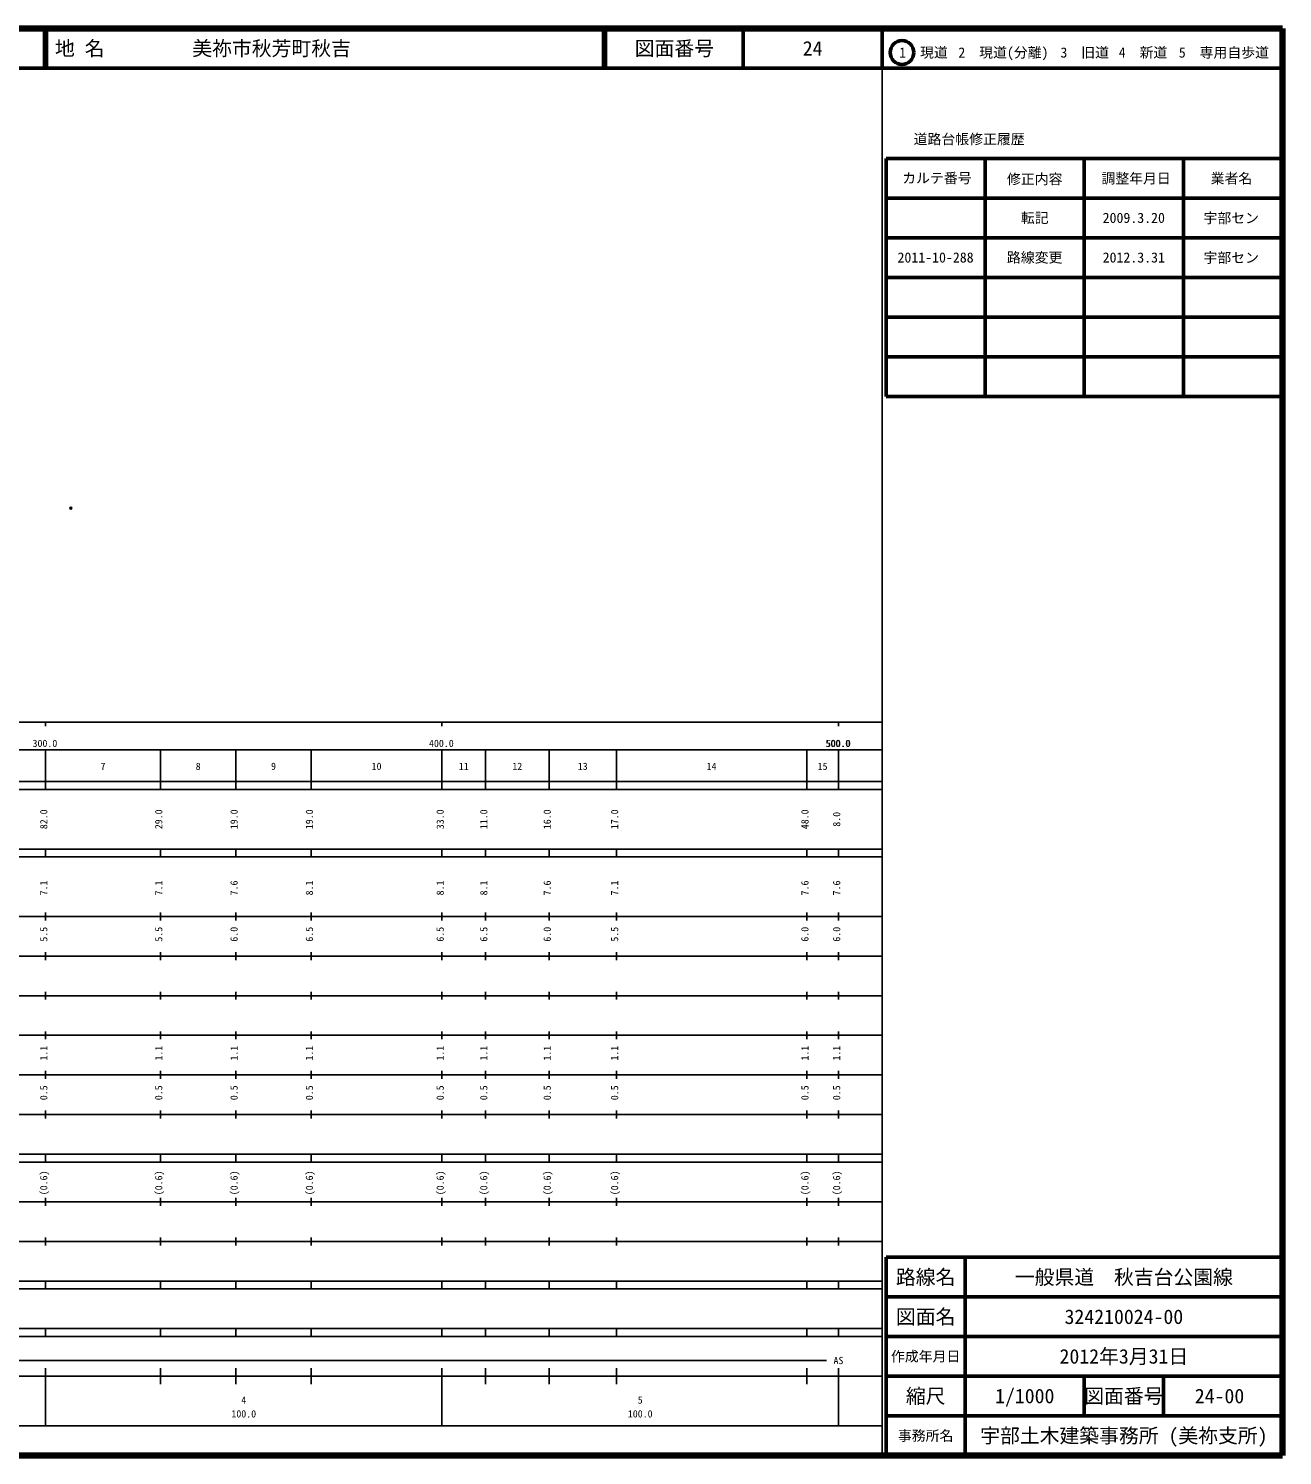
# Model space of a CAD drawing. Units: millimetres on the paper. Extents: x 40 to 680, y 20 to 380.
# Drawn here: x 363.7 to 680, y 20 to 380 of the extents above; entities that cross this region are included whole.
import ezdxf
from ezdxf.enums import TextEntityAlignment as Align

# ---------------------------------------------------------------- set-up
doc = ezdxf.new("R2010")
doc.units = ezdxf.units.MM
doc.header["$PDMODE"] = 32
doc.header["$PDSIZE"] = 0.5
doc.layers.add('M-OTRS', color=6, linetype='Continuous')
doc.layers.add('M-TTL-TXT', color=7, linetype='Continuous')
for name, color, linetype, lineweight in [('M-TTL', 2, 'Continuous', 140), ('M-TTL-BAND', 7, 'Continuous', 25), ('M-TTL-FRAM', 2, 'Continuous', 50), ('M-TTL-LINE', 7, 'Continuous', 50)]:
    doc.layers.add(name, color=color, linetype=linetype, lineweight=lineweight)
doc.styles.add('ＭＳ ゴシック', font='')
doc.styles.get('ＭＳ ゴシック').set_extended_font_data('MS Gothic')

msp = doc.modelspace()

# ---------------------------------------------------------------- linework, layer by layer
at = {"layer": 'M-OTRS'}
msp.add_point((374.374, 259.002), dxfattribs=at)
at = {"layer": 'M-TTL'}
for p, q in [((680, 380), (40, 380)), ((680, 20), (680, 380)), ((40, 20), (680, 20))]:
    msp.add_line(p, q, dxfattribs=at)
at = {"layer": 'M-TTL-BAND'}
for p, q in [((579, 20), (579, 370)), ((40, 205), (579, 205)), ((368, 205), (368, 204)), ((468, 205), (468, 204)), ((568, 205), (568, 204)), ((68, 198), (579, 198)), ((368, 188), (368, 198)), ((397, 188), (397, 198)), ((416, 188), (416, 198)), ((435, 188), (435, 198)), ((468, 188), (468, 198)), ((479, 188), (479, 198)), ((495, 188), (495, 198)), ((512, 188), (512, 198)), ((560, 188), (560, 198)), ((568, 188), (568, 198)), ((40, 190), (579, 190)), ((40, 188), (579, 188)), ((40, 173), (579, 173)), ((368, 171), (368, 173)), ((397, 171), (397, 173)), ((416, 171), (416, 173)), ((435, 171), (435, 173)), ((468, 171), (468, 173)), ((479, 171), (479, 173)), ((495, 171), (495, 173)), ((512, 171), (512, 173)), ((560, 171), (560, 173)), ((568, 171), (568, 173)), ((40, 171), (579, 171)), ((40, 156), (579, 156)), ((368, 155), (368, 157)), ((397, 155), (397, 157)), ((416, 155), (416, 157)), ((435, 155), (435, 157)), ((468, 155), (468, 157)), ((479, 155), (479, 157)), ((495, 155), (495, 157)), ((512, 155), (512, 157)), ((560, 155), (560, 157)), ((568, 155), (568, 157)), ((46, 146), (579, 146)), ((368, 145), (368, 147)), ((397, 145), (397, 147)), ((416, 145), (416, 147)), ((435, 145), (435, 147)), ((468, 145), (468, 147)), ((479, 145), (479, 147)), ((495, 145), (495, 147)), ((512, 145), (512, 147)), ((560, 145), (560, 147)), ((568, 145), (568, 147)), ((368, 135), (368, 137)), ((397, 135), (397, 137)), ((416, 135), (416, 137)), ((435, 135), (435, 137)), ((468, 135), (468, 137)), ((479, 135), (479, 137)), ((495, 135), (495, 137)), ((512, 135), (512, 137)), ((560, 135), (560, 137)), ((568, 135), (568, 137)), ((52, 136), (579, 136)), ((46, 126), (579, 126)), ((368, 125), (368, 127)), ((397, 125), (397, 127)), ((416, 125), (416, 127)), ((435, 125), (435, 127)), ((468, 125), (468, 127)), ((479, 125), (479, 127)), ((495, 125), (495, 127)), ((512, 125), (512, 127)), ((560, 125), (560, 127)), ((568, 125), (568, 127)), ((52, 116), (579, 116)), ((368, 115), (368, 117)), ((397, 115), (397, 117)), ((416, 115), (416, 117)), ((435, 115), (435, 117)), ((468, 115), (468, 117)), ((479, 115), (479, 117)), ((495, 115), (495, 117)), ((512, 115), (512, 117)), ((560, 115), (560, 117)), ((568, 115), (568, 117)), ((46, 106), (579, 106)), ((368, 105), (368, 107)), ((397, 105), (397, 107)), ((416, 105), (416, 107)), ((435, 105), (435, 107)), ((468, 105), (468, 107)), ((479, 105), (479, 107)), ((495, 105), (495, 107)), ((512, 105), (512, 107)), ((560, 105), (560, 107)), ((568, 105), (568, 107)), ((40, 96), (579, 96)), ((40, 94), (579, 94)), ((368, 94), (368, 96)), ((397, 94), (397, 96)), ((416, 94), (416, 96)), ((435, 94), (435, 96)), ((468, 94), (468, 96)), ((479, 94), (479, 96)), ((495, 94), (495, 96)), ((512, 94), (512, 96)), ((560, 94), (560, 96)), ((568, 94), (568, 96)), ((49, 84), (579, 84)), ((368, 83), (368, 85)), ((397, 83), (397, 85)), ((416, 83), (416, 85)), ((435, 83), (435, 85)), ((468, 83), (468, 85)), ((479, 83), (479, 85)), ((495, 83), (495, 85)), ((512, 83), (512, 85)), ((560, 83), (560, 85)), ((568, 83), (568, 85)), ((40, 74), (579, 74)), ((368, 73), (368, 75)), ((397, 73), (397, 75)), ((416, 73), (416, 75)), ((435, 73), (435, 75)), ((468, 73), (468, 75)), ((479, 73), (479, 75)), ((495, 73), (495, 75)), ((512, 73), (512, 75)), ((560, 73), (560, 75)), ((568, 73), (568, 75)), ((40, 64), (579, 64)), ((40, 62), (579, 62)), ((368, 62), (368, 64)), ((397, 62), (397, 64)), ((416, 62), (416, 64)), ((435, 62), (435, 64)), ((468, 62), (468, 64)), ((479, 62), (479, 64)), ((495, 62), (495, 64)), ((512, 62), (512, 64)), ((560, 62), (560, 64)), ((568, 62), (568, 64)), ((40, 52), (579, 52)), ((368, 50), (368, 52)), ((397, 50), (397, 52)), ((416, 50), (416, 52)), ((435, 50), (435, 52)), ((468, 50), (468, 52)), ((479, 50), (479, 52)), ((495, 50), (495, 52)), ((512, 50), (512, 52)), ((560, 50), (560, 52)), ((568, 50), (568, 52)), ((40, 50), (579, 50)), ((71, 44), (565, 44)), ((40, 40), (579, 40)), ((368, 27.5), (368, 42)), ((397, 38), (397, 42)), ((416, 38), (416, 42)), ((435, 38), (435, 42)), ((468, 27.5), (468, 42)), ((479, 38), (479, 42)), ((495, 38), (495, 42)), ((512, 38), (512, 42)), ((560, 38), (560, 42)), ((568, 27.5), (568, 42)), ((68, 27.5), (579, 27.5))]:
    msp.add_line(p, q, dxfattribs=at)
at = {"layer": 'M-TTL-FRAM'}
for p, q in [((580, 347.197), (580, 287.197)), ((580, 347.197), (680, 347.197)), ((580, 287.197), (680, 287.197)), ((680, 70), (580, 70)), ((580, 70), (580, 20))]:
    msp.add_line(p, q, dxfattribs=at)
at = {"layer": 'M-TTL-LINE'}
for p, q in [((367.75, 380), (367.75, 370)), ((368.25, 380), (368.25, 370)), ((508.747, 380), (508.747, 370)), ((509.247, 380), (509.247, 370)), ((543.997, 380), (543.997, 370)), ((579, 380), (579, 370)), ((40, 370), (680, 370)), ((605, 347.197), (605, 287.197)), ((630, 347.197), (630, 287.197)), ((655, 347.197), (655, 287.197)), ((580, 337.197), (680, 337.197)), ((580, 327.197), (680, 327.197)), ((580, 317.197), (680, 317.197)), ((580, 307.197), (680, 307.197)), ((580, 297.197), (680, 297.197)), ((600, 70), (600, 20)), ((680, 60), (580, 60)), ((680, 50), (580, 50)), ((680, 40), (580, 40)), ((630, 40), (630, 30)), ((650, 40), (650, 30)), ((680, 30), (580, 30))]:
    msp.add_line(p, q, dxfattribs=at)
msp.add_circle((584.031, 373.958), 3, dxfattribs=at)

# ---------------------------------------------------------------- texts
at = {"layer": 'M-TTL-BAND', "style": 'ＭＳ ゴシック'}
for s, p in [('300.0', (367.844, 198.195)), ('400.0', (467.844, 198.195)), ('500.0', (567.844, 198.195)), ('500.0', (568, 198.195)), ('7', (382.5, 192.405)), ('8', (406.5, 192.405)), ('9', (425.5, 192.405)), ('10', (451.5, 192.405)), ('11', (473.5, 192.405)), ('12', (487, 192.405)), ('13', (503.5, 192.405)), ('14', (536, 192.405)), ('15', (564, 192.405)), ('AS', (568, 42.5)), ('4', (418, 32.523)), ('5', (518, 32.523)), ('100.0', (418, 29.033)), ('100.0', (518, 29.033))]:
    msp.add_text(s, height=1.833, dxfattribs=at).set_placement(p, align=Align.BOTTOM_CENTER)
for s, p in [('82.0', (369, 180.5)), ('29.0', (398, 180.5)), ('19.0', (417, 180.5)), ('19.0', (436, 180.5)), ('33.0', (469, 180.5)), ('11.0', (480, 180.5)), ('16.0', (496, 180.5)), ('17.0', (513, 180.5)), ('48.0', (561, 180.5)), ('8.0', (569, 180.5)), ('7.1', (369, 163.174)), ('7.1', (398, 163.174)), ('7.6', (417, 163.174)), ('8.1', (436, 163.174)), ('8.1', (469, 163.174)), ('8.1', (480, 163.174)), ('7.6', (496, 163.174)), ('7.1', (513, 163.174)), ('7.6', (561, 163.174)), ('7.6', (569, 163.174)), ('5.5', (369, 151.5)), ('5.5', (398, 151.5)), ('6.0', (417, 151.5)), ('6.5', (436, 151.5)), ('6.5', (469, 151.5)), ('6.5', (480, 151.5)), ('6.0', (496, 151.5)), ('5.5', (513, 151.5)), ('6.0', (561, 151.5)), ('6.0', (569, 151.5)), ('1.1', (369, 121.5)), ('1.1', (398, 121.5)), ('1.1', (417, 121.5)), ('1.1', (436, 121.5)), ('1.1', (469, 121.5)), ('1.1', (480, 121.5)), ('1.1', (496, 121.5)), ('1.1', (513, 121.5)), ('1.1', (561, 121.5)), ('1.1', (569, 121.5)), ('0.5', (369, 111.5)), ('0.5', (398, 111.5)), ('0.5', (417, 111.5)), ('0.5', (436, 111.5)), ('0.5', (469, 111.5)), ('0.5', (480, 111.5)), ('0.5', (496, 111.5)), ('0.5', (513, 111.5)), ('0.5', (561, 111.5)), ('0.5', (569, 111.5)), ('(0.6)', (369, 88.764)), ('(0.6)', (398, 88.764)), ('(0.6)', (417, 88.764)), ('(0.6)', (436, 88.764)), ('(0.6)', (469, 88.764)), ('(0.6)', (480, 88.764)), ('(0.6)', (496, 88.764)), ('(0.6)', (513, 88.764)), ('(0.6)', (561, 88.764)), ('(0.6)', (569, 88.764))]:
    msp.add_text(s, height=1.833, rotation=90, dxfattribs=at).set_placement(p, align=Align.BOTTOM_CENTER)
at = {"layer": 'M-TTL-TXT', "style": 'ＭＳ ゴシック'}
for s, p in [('地 名', (370.38, 375)), ('美祢市秋芳町秋吉', (405.024, 375))]:
    msp.add_text(s, height=3.666, dxfattribs=at).set_placement(p, align=Align.MIDDLE_LEFT)
for s, height, p in [('図面番号', 3.666, (526.622, 375)), ('24', 3.666, (561.497, 375)), ('1\u3000現道', 2.566, (589.448, 373.958)), ('2\u3000現道(分離)', 2.566, (609.619, 373.958)), ('3\u3000旧道', 2.566, (630.121, 373.958)), ('4\u3000新道', 2.566, (644.824, 373.958)), ('5\u3000専用自歩道', 2.566, (665.228, 373.958)), ('道路台帳修正履歴', 2.566, (600.968, 352.113)), ('カルテ番号', 2.566, (592.839, 342.277)), ('修正内容', 2.566, (617.509, 342.023)), ('調整年月日', 2.566, (643.089, 342.197)), ('業者名', 2.566, (667.134, 342.197)), ('転記', 2.566, (617.5, 332.245)), ('2009.3.20', 2.566, (642.5, 332.245)), ('宇部セン', 2.566, (667.077, 332.189)), ('2011-10-288', 2.566, (592.5, 322.245)), ('路線変更', 2.566, (617.5, 322.245)), ('2012.3.31', 2.566, (642.5, 322.245)), ('宇部セン', 2.566, (667.077, 322.189)), ('路線名', 3.666, (590, 65)), ('路線名', 3.666, (590, 65)), ('一般県道\u3000秋吉台公園線', 3.666, (640, 65)), ('図面名', 3.666, (590, 55)), ('図面名', 3.666, (590, 55)), ('324210024-00', 3.666, (640, 55)), ('2012年3月31日', 3.666, (640, 45)), ('作成年月日', 2.566, (590, 45)), ('作成年月日', 2.566, (590, 45)), ('縮尺', 3.666, (590, 35)), ('縮尺', 3.666, (590, 35)), ('1/1000', 3.666, (615, 35)), ('図面番号', 3.666, (640, 35)), ('図面番号', 3.666, (640, 35)), ('24-00', 3.666, (664.125, 35)), ('事務所名', 2.566, (590, 25)), ('事務所名', 2.566, (590, 25)), ('宇部土木建築事務所 (美祢支所)', 3.666, (640, 25))]:
    msp.add_text(s, height=height, dxfattribs=at).set_placement(p, align=Align.MIDDLE_CENTER)

doc.saveas('drawing.dxf')
